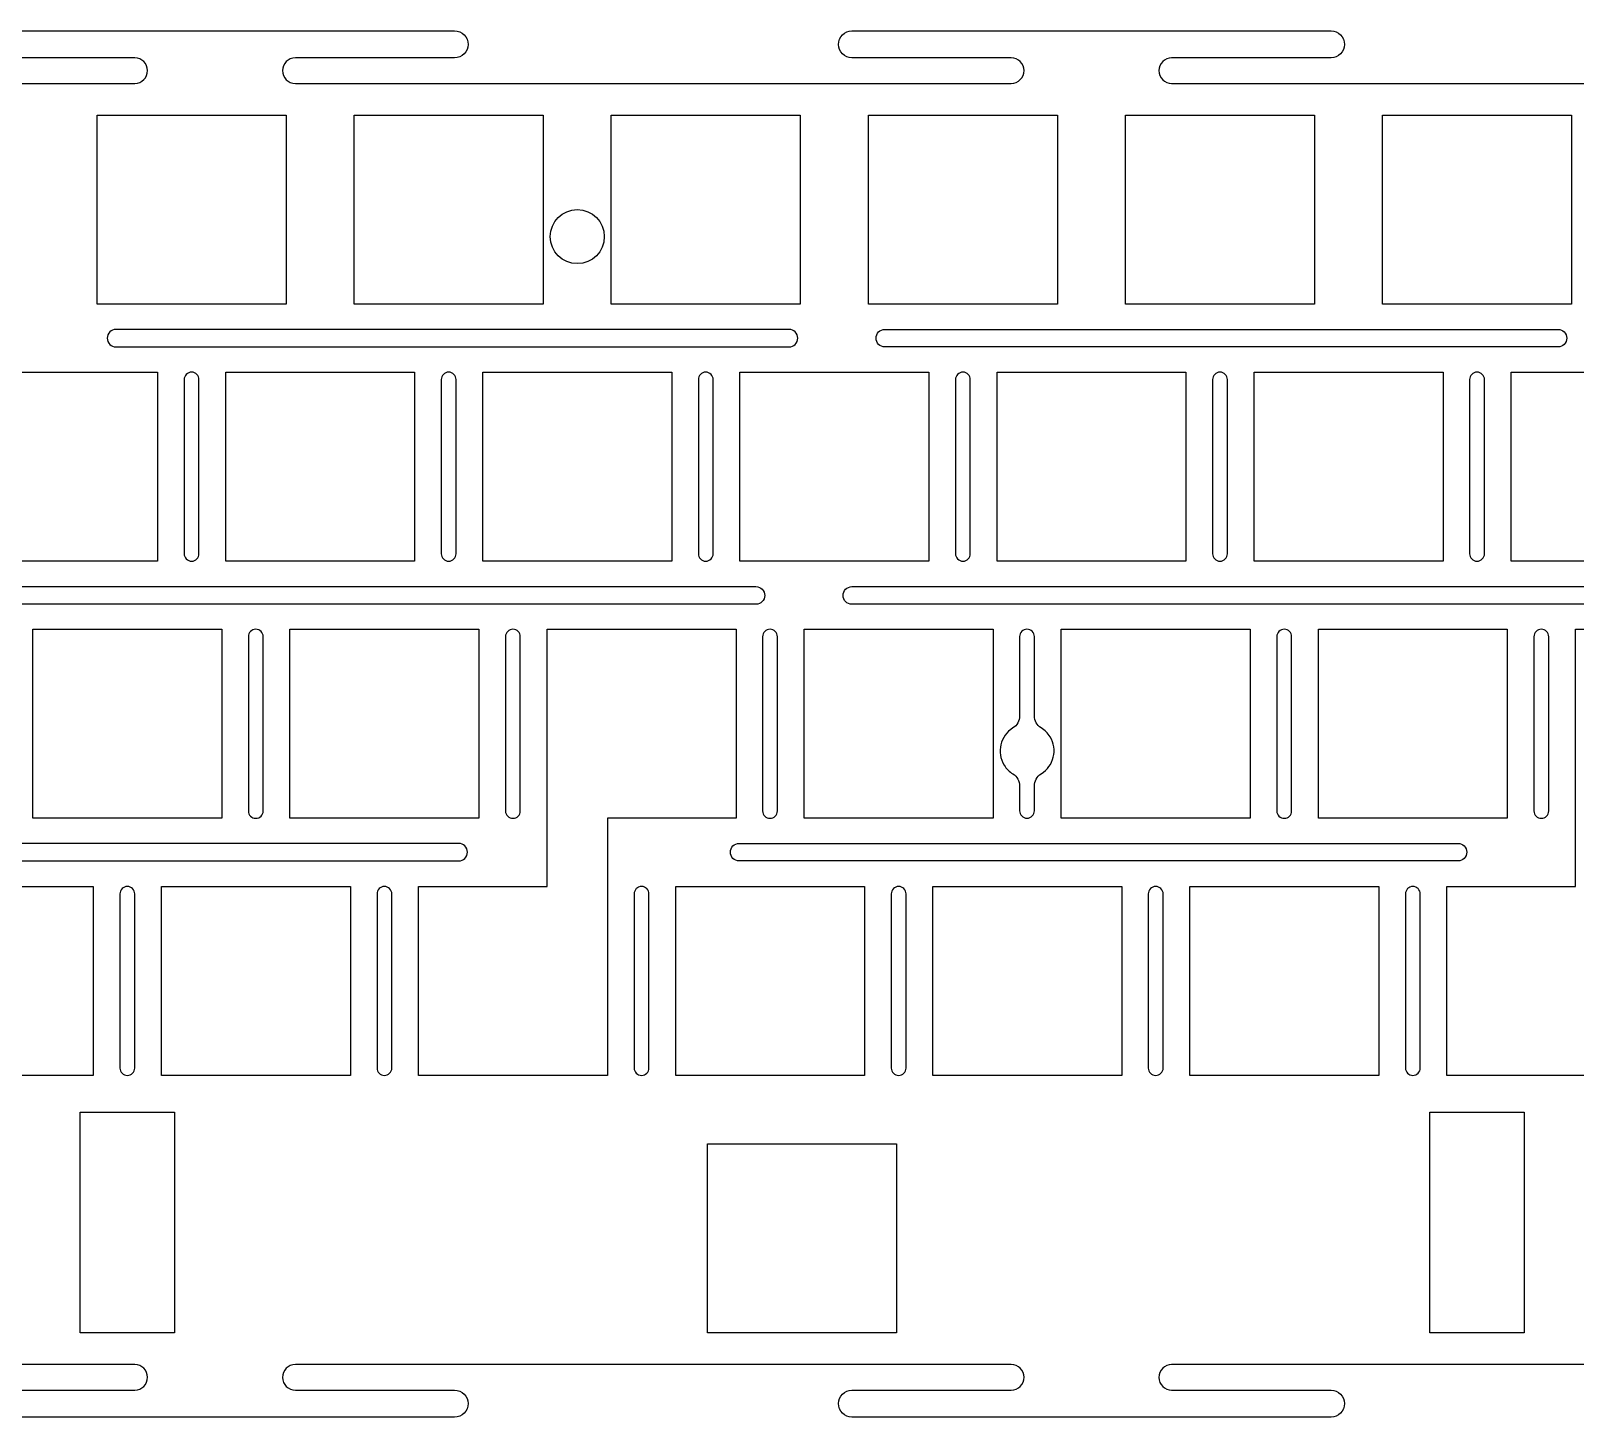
# Model space of a CAD drawing. Header units: millimetres. Extents: x -367 to 368, y -81 to 81.
# Drawn here: x -292.8 to -178.4, y -81.1 to 21.6 of the extents above; entities that cross this region are included whole.
import ezdxf

# ---------------------------------------------------------------- set-up
doc = ezdxf.new("R2010")
doc.units = ezdxf.units.MM
doc.header["$MEASUREMENT"] = 0
doc.layers.add('Ä¬ÈÏÖµ', color=7, linetype='Continuous', lineweight=0)

msp = doc.modelspace()

# ---------------------------------------------------------------- linework, layer by layer
at = {"layer": 'Ä¬ÈÏÖµ', "color": 7, "lineweight": 25, "true_color": 0xffffff}
for points in [[(-287.94, 1.4), (-287.94, 15.4), (-273.94, 15.4), (-273.94, 1.4)], [(-268.89, 1.4), (-268.89, 15.4), (-254.89, 15.4), (-254.89, 1.4)], [(-249.84, 1.4), (-249.84, 15.4), (-235.84, 15.4), (-235.84, 1.4)], [(-230.79, 1.4), (-230.79, 15.4), (-216.79, 15.4), (-216.79, 1.4)], [(-211.74, 1.4), (-211.74, 15.4), (-197.74, 15.4), (-197.74, 1.4)], [(-192.69, 1.4), (-192.69, 15.4), (-178.69, 15.4), (-178.69, 1.4)], [(-297.46, -17.64), (-297.46, -3.64), (-283.46, -3.64), (-283.46, -17.64)], [(-278.41, -17.64), (-278.41, -3.64), (-264.41, -3.64), (-264.41, -17.64)], [(-259.36, -17.64), (-259.36, -3.64), (-245.36, -3.64), (-245.36, -17.64)], [(-240.31, -17.64), (-240.31, -3.64), (-226.31, -3.64), (-226.31, -17.64)], [(-221.26, -17.64), (-221.26, -3.64), (-207.26, -3.64), (-207.26, -17.64)], [(-202.21, -17.64), (-202.21, -3.64), (-188.21, -3.64), (-188.21, -17.64)], [(-183.16, -17.64), (-183.16, -3.64), (-169.16, -3.64), (-169.16, -17.64)], [(-292.7, -36.69), (-292.7, -22.69), (-278.7, -22.69), (-278.7, -36.69)], [(-273.65, -36.69), (-273.65, -22.69), (-259.65, -22.69), (-259.65, -36.69)], [(-250.12, -36.69), (-250.12, -55.74), (-264.12, -55.74), (-264.12, -41.74), (-254.6, -41.74), (-254.6, -22.69), (-240.6, -22.69), (-240.6, -36.69)], [(-235.55, -36.69), (-235.55, -22.69), (-221.55, -22.69), (-221.55, -36.69)], [(-216.5, -36.69), (-216.5, -22.69), (-202.5, -22.69), (-202.5, -36.69)], [(-197.45, -36.69), (-197.45, -22.69), (-183.45, -22.69), (-183.45, -36.69)], [(-173.92, -41.74), (-173.92, -55.74), (-187.92, -55.74), (-187.92, -41.74), (-178.4, -41.74), (-178.4, -22.69), (-164.4, -22.69), (-164.4, -36.69), (-173.92, -36.69)], [(-302.22, -55.74), (-302.22, -41.74), (-288.22, -41.74), (-288.22, -55.74)], [(-283.17, -55.74), (-283.17, -41.74), (-269.17, -41.74), (-269.17, -55.74)], [(-245.07, -55.74), (-245.07, -41.74), (-231.07, -41.74), (-231.07, -55.74)], [(-226.02, -55.74), (-226.02, -41.74), (-212.02, -41.74), (-212.02, -55.74)], [(-206.97, -55.74), (-206.97, -41.74), (-192.97, -41.74), (-192.97, -55.74)], [(-282.2, -74.8), (-289.2, -74.8), (-289.2, -58.45), (-282.2, -58.45)], [(-182.2, -74.8), (-189.2, -74.8), (-189.2, -58.45), (-182.2, -58.45)], [(-242.7, -74.8), (-242.7, -60.8), (-228.7, -60.8), (-228.7, -74.8)]]:
    msp.add_lwpolyline(points, close=True, dxfattribs=at)
msp.add_circle((-252.36, 6.4), 2, dxfattribs=at)
for points, knots in [([(-232.01, -79.05), (-232.56, -79.05), (-233.01, -79.5), (-233.01, -80.05), (-233.01, -80.6), (-232.56, -81.05), (-232.01, -81.05), (-232.01, -81.05), (-196.51, -81.05), (-196.51, -81.05), (-195.96, -81.05), (-195.51, -80.6), (-195.51, -80.05), (-195.51, -79.5), (-195.96, -79.05), (-196.51, -79.05), (-196.51, -79.05), (-208.32, -79.05), (-208.32, -79.05), (-208.84, -79.05), (-209.26, -78.63), (-209.26, -78.11), (-209.26, -77.58), (-208.84, -77.16), (-208.32, -77.16), (-208.32, -77.16), (-155.27, -77.16), (-155.27, -77.16), (-154.75, -77.16), (-154.32, -77.58), (-154.32, -78.1), (-154.32, -78.63), (-154.75, -79.05), (-155.27, -79.05), (-155.27, -79.05), (-167.07, -79.05), (-167.07, -79.05), (-167.63, -79.05), (-168.07, -79.5), (-168.07, -80.05), (-168.07, -80.6), (-167.63, -81.05), (-167.07, -81.05), (-167.07, -81.05), (-131.57, -81.05), (-131.57, -81.05), (-131.02, -81.05), (-130.57, -80.6), (-130.57, -80.05), (-130.57, -79.5), (-131.02, -79.05), (-131.57, -79.05), (-131.57, -79.05), (-143.38, -79.05), (-143.38, -79.05), (-143.9, -79.05), (-144.32, -78.63), (-144.32, -78.11), (-144.32, -77.58), (-143.9, -77.16), (-143.38, -77.16), (-143.38, -77.16), (-90.33, -77.16), (-90.33, -77.16), (-89.81, -77.16), (-89.39, -77.58), (-89.39, -78.1), (-89.39, -78.63), (-89.81, -79.05), (-90.33, -79.05), (-90.33, -79.05), (-102.14, -79.05), (-102.14, -79.05), (-102.69, -79.05), (-103.14, -79.5), (-103.14, -80.05), (-103.14, -80.6), (-102.69, -81.05), (-102.14, -81.05), (-102.14, -81.05), (-66.64, -81.05), (-66.64, -81.05), (-66.08, -81.05), (-65.64, -80.6), (-65.64, -80.05), (-65.64, -79.5), (-66.08, -79.05), (-66.64, -79.05), (-66.64, -79.05), (-76.44, -79.05), (-76.44, -79.05), (-76.96, -79.05), (-77.38, -78.63), (-77.39, -78.11), (-77.39, -77.58), (-76.96, -77.16), (-76.44, -77.16), (-76.44, -77.16), (-63.38, -77.16), (-63.38, -77.16), (-62.8, -77.16), (-62.33, -76.69), (-62.33, -76.11), (-62.33, -76.11), (-62.33, 16.7), (-62.33, 16.7), (-62.33, 17.28), (-62.8, 17.75), (-63.38, 17.75), (-63.38, 17.75), (-76.44, 17.75), (-76.44, 17.75), (-76.96, 17.75), (-77.39, 18.17), (-77.39, 18.7), (-77.39, 19.22), (-76.96, 19.64), (-76.44, 19.64), (-76.44, 19.64), (-66.64, 19.64), (-66.64, 19.64), (-66.08, 19.64), (-65.64, 20.09), (-65.64, 20.64), (-65.64, 21.19), (-66.08, 21.64), (-66.64, 21.64), (-66.64, 21.64), (-102.14, 21.64), (-102.14, 21.64), (-102.69, 21.64), (-103.14, 21.19), (-103.14, 20.64), (-103.14, 20.09), (-102.69, 19.64), (-102.14, 19.64), (-102.14, 19.64), (-90.33, 19.64), (-90.33, 19.64), (-89.81, 19.64), (-89.39, 19.22), (-89.39, 18.7), (-89.39, 18.18), (-89.81, 17.75), (-90.33, 17.75), (-90.33, 17.75), (-143.38, 17.75), (-143.38, 17.75), (-143.9, 17.75), (-144.32, 18.17), (-144.32, 18.7), (-144.32, 19.22), (-143.9, 19.64), (-143.38, 19.64), (-143.38, 19.64), (-131.57, 19.64), (-131.57, 19.64), (-131.02, 19.64), (-130.57, 20.09), (-130.57, 20.64), (-130.57, 21.19), (-131.02, 21.64), (-131.57, 21.64), (-131.57, 21.64), (-167.07, 21.64), (-167.07, 21.64), (-167.63, 21.64), (-168.07, 21.19), (-168.07, 20.64), (-168.07, 20.09), (-167.63, 19.64), (-167.07, 19.64), (-167.07, 19.64), (-155.27, 19.64), (-155.27, 19.64), (-154.75, 19.64), (-154.32, 19.22), (-154.32, 18.7), (-154.32, 18.18), (-154.75, 17.75), (-155.27, 17.75), (-155.27, 17.75), (-208.32, 17.75), (-208.32, 17.75), (-208.84, 17.75), (-209.26, 18.17), (-209.26, 18.7), (-209.26, 19.22), (-208.84, 19.64), (-208.32, 19.64), (-208.32, 19.64), (-196.51, 19.64), (-196.51, 19.64), (-195.96, 19.64), (-195.51, 20.09), (-195.51, 20.64), (-195.51, 21.19), (-195.96, 21.64), (-196.51, 21.64), (-196.51, 21.64), (-232.01, 21.64), (-232.01, 21.64), (-232.56, 21.64), (-233.01, 21.19), (-233.01, 20.64), (-233.01, 20.09), (-232.56, 19.64), (-232.01, 19.64), (-232.01, 19.64), (-220.21, 19.64), (-220.21, 19.64), (-219.68, 19.64), (-219.26, 19.22), (-219.26, 18.7), (-219.26, 18.18), (-219.68, 17.75), (-220.21, 17.75), (-220.21, 17.75), (-273.25, 17.75), (-273.25, 17.75), (-273.78, 17.75), (-274.2, 18.17), (-274.2, 18.7), (-274.2, 19.22), (-273.78, 19.64), (-273.25, 19.64), (-273.25, 19.64), (-261.45, 19.64), (-261.45, 19.64), (-260.9, 19.64), (-260.45, 20.09), (-260.45, 20.64), (-260.45, 21.19), (-260.9, 21.64), (-261.45, 21.64), (-261.45, 21.64), (-296.95, 21.64), (-296.95, 21.64), (-297.5, 21.64), (-297.95, 21.19), (-297.95, 20.64), (-297.95, 20.09), (-297.5, 19.64), (-296.95, 19.64), (-296.95, 19.64), (-285.14, 19.64), (-285.14, 19.64), (-284.62, 19.64), (-284.2, 19.22), (-284.2, 18.7), (-284.2, 18.18), (-284.62, 17.75), (-285.14, 17.75), (-285.14, 17.75), (-338.19, 17.75), (-338.19, 17.75), (-338.71, 17.75), (-339.14, 18.17), (-339.14, 18.7), (-339.14, 19.22), (-338.71, 19.64), (-338.19, 19.64), (-338.19, 19.64), (-326.39, 19.64), (-326.39, 19.64), (-325.83, 19.64), (-325.39, 20.09), (-325.39, 20.64), (-325.39, 21.19), (-325.83, 21.64), (-326.39, 21.64), (-326.39, 21.64), (-361.89, 21.64), (-361.89, 21.64), (-362.44, 21.64), (-362.89, 21.19), (-362.89, 20.64), (-362.89, 20.09), (-362.44, 19.64), (-361.89, 19.64), (-361.89, 19.64), (-352.08, 19.64), (-352.08, 19.64), (-351.56, 19.64), (-351.14, 19.22), (-351.14, 18.7), (-351.14, 18.18), (-351.56, 17.75), (-352.08, 17.75), (-352.08, 17.75), (-366.14, 17.75), (-366.14, 17.75), (-366.72, 17.75), (-367.19, 17.28), (-367.19, 16.7), (-367.19, 16.7), (-367.19, -76.11), (-367.19, -76.11), (-367.19, -76.69), (-366.72, -77.16), (-366.14, -77.16), (-366.14, -77.16), (-352.08, -77.16), (-352.08, -77.16), (-351.56, -77.16), (-351.14, -77.58), (-351.14, -78.1), (-351.14, -78.63), (-351.56, -79.05), (-352.08, -79.05), (-352.08, -79.05), (-361.89, -79.05), (-361.89, -79.05), (-362.44, -79.05), (-362.89, -79.5), (-362.89, -80.05), (-362.89, -80.6), (-362.44, -81.05), (-361.89, -81.05), (-361.89, -81.05), (-326.39, -81.05), (-326.39, -81.05), (-325.83, -81.05), (-325.39, -80.6), (-325.39, -80.05), (-325.39, -79.5), (-325.83, -79.05), (-326.39, -79.05), (-326.39, -79.05), (-338.19, -79.05), (-338.19, -79.05), (-338.71, -79.05), (-339.14, -78.63), (-339.14, -78.11), (-339.14, -77.58), (-338.71, -77.16), (-338.19, -77.16), (-338.19, -77.16), (-285.14, -77.16), (-285.14, -77.16), (-284.62, -77.16), (-284.2, -77.58), (-284.2, -78.1), (-284.2, -78.63), (-284.62, -79.05), (-285.14, -79.05), (-285.14, -79.05), (-296.95, -79.05), (-296.95, -79.05), (-297.5, -79.05), (-297.95, -79.5), (-297.95, -80.05), (-297.95, -80.6), (-297.5, -81.05), (-296.95, -81.05), (-296.95, -81.05), (-261.45, -81.05), (-261.45, -81.05), (-260.9, -81.05), (-260.45, -80.6), (-260.45, -80.05), (-260.45, -79.5), (-260.9, -79.05), (-261.45, -79.05), (-261.45, -79.05), (-273.25, -79.05), (-273.25, -79.05), (-273.77, -79.05), (-274.2, -78.63), (-274.2, -78.11), (-274.2, -77.58), (-273.78, -77.16), (-273.25, -77.16), (-273.25, -77.16), (-220.21, -77.16), (-220.21, -77.16), (-219.68, -77.16), (-219.26, -77.58), (-219.26, -78.1), (-219.26, -78.63), (-219.68, -79.05), (-220.21, -79.05), (-220.21, -79.05), (-232.01, -79.05), (-232.01, -79.05)], [0, 0, 0, 0, 1, 1, 1, 2, 2, 2, 3, 3, 3, 4, 4, 4, 5, 5, 5, 6, 6, 6, 7, 7, 7, 8, 8, 8, 9, 9, 9, 10, 10, 10, 11, 11, 11, 12, 12, 12, 13, 13, 13, 14, 14, 14, 15, 15, 15, 16, 16, 16, 17, 17, 17, 18, 18, 18, 19, 19, 19, 20, 20, 20, 21, 21, 21, 22, 22, 22, 23, 23, 23, 24, 24, 24, 25, 25, 25, 26, 26, 26, 27, 27, 27, 28, 28, 28, 29, 29, 29, 30, 30, 30, 31, 31, 31, 32, 32, 32, 33, 33, 33, 34, 34, 34, 35, 35, 35, 36, 36, 36, 37, 37, 37, 38, 38, 38, 39, 39, 39, 40, 40, 40, 41, 41, 41, 42, 42, 42, 43, 43, 43, 44, 44, 44, 45, 45, 45, 46, 46, 46, 47, 47, 47, 48, 48, 48, 49, 49, 49, 50, 50, 50, 51, 51, 51, 52, 52, 52, 53, 53, 53, 54, 54, 54, 55, 55, 55, 56, 56, 56, 57, 57, 57, 58, 58, 58, 59, 59, 59, 60, 60, 60, 61, 61, 61, 62, 62, 62, 63, 63, 63, 64, 64, 64, 65, 65, 65, 66, 66, 66, 67, 67, 67, 68, 68, 68, 69, 69, 69, 70, 70, 70, 71, 71, 71, 72, 72, 72, 73, 73, 73, 74, 74, 74, 75, 75, 75, 76, 76, 76, 77, 77, 77, 78, 78, 78, 79, 79, 79, 80, 80, 80, 81, 81, 81, 82, 82, 82, 83, 83, 83, 84, 84, 84, 85, 85, 85, 86, 86, 86, 87, 87, 87, 88, 88, 88, 89, 89, 89, 90, 90, 90, 91, 91, 91, 92, 92, 92, 93, 93, 93, 94, 94, 94, 95, 95, 95, 96, 96, 96, 97, 97, 97, 98, 98, 98, 99, 99, 99, 100, 100, 100, 101, 101, 101, 102, 102, 102, 103, 103, 103, 104, 104, 104, 105, 105, 105, 106, 106, 106, 107, 107, 107, 108, 108, 108, 109, 109, 109, 110, 110, 110, 111, 111, 111, 112, 112, 112, 113, 113, 113, 114, 114, 114, 115, 115, 115, 116, 116, 116, 117, 117, 117, 118, 118, 118, 119, 119, 119, 120, 120, 120, 121, 121, 121, 122, 122, 122, 123, 123, 123, 124, 124, 124, 125, 125, 125, 126, 126, 126, 127, 127, 127, 128, 128, 128, 128]), ([(-236.67, -0.47), (-236.31, -0.47), (-236.02, -0.76), (-236.02, -1.12), (-236.02, -1.48), (-236.31, -1.77), (-236.67, -1.77), (-236.67, -1.77), (-286.54, -1.77), (-286.54, -1.77), (-286.9, -1.77), (-287.19, -1.48), (-287.19, -1.12), (-287.19, -0.76), (-286.9, -0.47), (-286.54, -0.47), (-286.54, -0.47), (-236.67, -0.47), (-236.67, -0.47)], [0, 0, 0, 0, 1, 1, 1, 2, 2, 2, 3, 3, 3, 4, 4, 4, 5, 5, 5, 6, 6, 6, 6]), ([(-179.7, -1.77), (-179.34, -1.77), (-179.05, -1.48), (-179.05, -1.12), (-179.05, -0.76), (-179.34, -0.47), (-179.7, -0.47), (-179.7, -0.47), (-229.57, -0.47), (-229.57, -0.47), (-229.93, -0.47), (-230.22, -0.76), (-230.22, -1.12), (-230.22, -1.48), (-229.93, -1.77), (-229.57, -1.77), (-229.57, -1.77), (-179.7, -1.77), (-179.7, -1.77)], [0, 0, 0, 0, 1, 1, 1, 2, 2, 2, 3, 3, 3, 4, 4, 4, 5, 5, 5, 6, 6, 6, 6]), ([(-280.39, -4.19), (-280.39, -4.19), (-280.39, -17.09), (-280.39, -17.09), (-280.39, -17.09), (-280.39, -17.09), (-280.39, -17.09), (-280.39, -17.39), (-280.64, -17.64), (-280.94, -17.64), (-281.24, -17.64), (-281.49, -17.39), (-281.49, -17.09), (-281.49, -17.09), (-281.49, -4.19), (-281.49, -4.19), (-281.49, -4.19), (-281.49, -4.19), (-281.49, -4.19), (-281.49, -3.89), (-281.24, -3.64), (-280.94, -3.64), (-280.64, -3.64), (-280.39, -3.89), (-280.39, -4.19)], [0, 0, 0, 0, 1, 1, 1, 2, 2, 2, 3, 3, 3, 4, 4, 4, 5, 5, 5, 6, 6, 6, 7, 7, 7, 8, 8, 8, 8]), ([(-262.44, -4.19), (-262.44, -4.19), (-262.44, -4.19), (-262.44, -4.19), (-262.44, -3.89), (-262.19, -3.64), (-261.89, -3.64), (-261.59, -3.64), (-261.34, -3.89), (-261.34, -4.19), (-261.34, -4.19), (-261.34, -17.09), (-261.34, -17.09), (-261.34, -17.09), (-261.34, -17.09), (-261.34, -17.09), (-261.34, -17.39), (-261.59, -17.64), (-261.89, -17.64), (-262.19, -17.64), (-262.44, -17.39), (-262.44, -17.09), (-262.44, -17.09), (-262.44, -4.19), (-262.44, -4.19)], [0, 0, 0, 0, 1, 1, 1, 2, 2, 2, 3, 3, 3, 4, 4, 4, 5, 5, 5, 6, 6, 6, 7, 7, 7, 8, 8, 8, 8]), ([(-242.29, -4.19), (-242.29, -4.19), (-242.29, -17.09), (-242.29, -17.09), (-242.29, -17.09), (-242.29, -17.09), (-242.29, -17.09), (-242.29, -17.39), (-242.54, -17.64), (-242.84, -17.64), (-243.14, -17.64), (-243.39, -17.39), (-243.39, -17.09), (-243.39, -17.09), (-243.39, -4.19), (-243.39, -4.19), (-243.39, -4.19), (-243.39, -4.19), (-243.39, -4.19), (-243.39, -3.89), (-243.14, -3.64), (-242.84, -3.64), (-242.54, -3.64), (-242.29, -3.89), (-242.29, -4.19)], [0, 0, 0, 0, 1, 1, 1, 2, 2, 2, 3, 3, 3, 4, 4, 4, 5, 5, 5, 6, 6, 6, 7, 7, 7, 8, 8, 8, 8]), ([(-224.34, -4.19), (-224.34, -4.19), (-224.34, -4.19), (-224.34, -4.19), (-224.34, -3.89), (-224.09, -3.64), (-223.79, -3.64), (-223.49, -3.64), (-223.24, -3.89), (-223.24, -4.19), (-223.24, -4.19), (-223.24, -17.09), (-223.24, -17.09), (-223.24, -17.09), (-223.24, -17.09), (-223.24, -17.09), (-223.24, -17.39), (-223.49, -17.64), (-223.79, -17.64), (-224.09, -17.64), (-224.34, -17.39), (-224.34, -17.09), (-224.34, -17.09), (-224.34, -4.19), (-224.34, -4.19)], [0, 0, 0, 0, 1, 1, 1, 2, 2, 2, 3, 3, 3, 4, 4, 4, 5, 5, 5, 6, 6, 6, 7, 7, 7, 8, 8, 8, 8]), ([(-204.19, -4.19), (-204.19, -4.19), (-204.19, -17.09), (-204.19, -17.09), (-204.19, -17.09), (-204.19, -17.09), (-204.19, -17.09), (-204.19, -17.39), (-204.44, -17.64), (-204.74, -17.64), (-205.04, -17.64), (-205.29, -17.39), (-205.29, -17.09), (-205.29, -17.09), (-205.29, -4.19), (-205.29, -4.19), (-205.29, -4.19), (-205.29, -4.19), (-205.29, -4.19), (-205.29, -3.89), (-205.04, -3.64), (-204.74, -3.64), (-204.44, -3.64), (-204.19, -3.89), (-204.19, -4.19)], [0, 0, 0, 0, 1, 1, 1, 2, 2, 2, 3, 3, 3, 4, 4, 4, 5, 5, 5, 6, 6, 6, 7, 7, 7, 8, 8, 8, 8]), ([(-186.24, -4.19), (-186.24, -4.19), (-186.24, -4.19), (-186.24, -4.19), (-186.24, -3.89), (-185.99, -3.64), (-185.69, -3.64), (-185.39, -3.64), (-185.14, -3.89), (-185.14, -4.19), (-185.14, -4.19), (-185.14, -17.09), (-185.14, -17.09), (-185.14, -17.09), (-185.14, -17.09), (-185.14, -17.09), (-185.14, -17.39), (-185.39, -17.64), (-185.69, -17.64), (-185.99, -17.64), (-186.24, -17.39), (-186.24, -17.09), (-186.24, -17.09), (-186.24, -4.19), (-186.24, -4.19)], [0, 0, 0, 0, 1, 1, 1, 2, 2, 2, 3, 3, 3, 4, 4, 4, 5, 5, 5, 6, 6, 6, 7, 7, 7, 8, 8, 8, 8]), ([(-239.12, -19.53), (-239.12, -19.53), (-295.3, -19.53), (-295.3, -19.53), (-295.66, -19.53), (-295.95, -19.82), (-295.95, -20.18), (-295.95, -20.54), (-295.66, -20.83), (-295.3, -20.83), (-295.3, -20.83), (-239.12, -20.83), (-239.12, -20.83), (-238.76, -20.83), (-238.47, -20.54), (-238.47, -20.18), (-238.47, -19.82), (-238.76, -19.53), (-239.12, -19.53)], [0, 0, 0, 0, 1, 1, 1, 2, 2, 2, 3, 3, 3, 4, 4, 4, 5, 5, 5, 6, 6, 6, 6]), ([(-175.84, -19.53), (-175.84, -19.53), (-232.02, -19.53), (-232.02, -19.53), (-232.38, -19.53), (-232.67, -19.82), (-232.67, -20.18), (-232.67, -20.54), (-232.38, -20.83), (-232.02, -20.83), (-232.02, -20.83), (-175.84, -20.83), (-175.84, -20.83), (-175.49, -20.83), (-175.19, -20.54), (-175.19, -20.18), (-175.19, -19.82), (-175.48, -19.53), (-175.84, -19.53)], [0, 0, 0, 0, 1, 1, 1, 2, 2, 2, 3, 3, 3, 4, 4, 4, 5, 5, 5, 6, 6, 6, 6]), ([(-275.63, -23.24), (-275.63, -23.24), (-275.63, -36.14), (-275.63, -36.14), (-275.63, -36.14), (-275.63, -36.14), (-275.63, -36.14), (-275.63, -36.44), (-275.87, -36.69), (-276.18, -36.69), (-276.48, -36.69), (-276.73, -36.44), (-276.73, -36.14), (-276.73, -36.14), (-276.73, -23.24), (-276.73, -23.24), (-276.73, -23.24), (-276.73, -23.24), (-276.73, -23.24), (-276.73, -22.94), (-276.48, -22.69), (-276.18, -22.69), (-275.87, -22.69), (-275.63, -22.94), (-275.63, -23.24)], [0, 0, 0, 0, 1, 1, 1, 2, 2, 2, 3, 3, 3, 4, 4, 4, 5, 5, 5, 6, 6, 6, 7, 7, 7, 8, 8, 8, 8]), ([(-257.68, -23.24), (-257.68, -23.24), (-257.68, -23.24), (-257.68, -23.24), (-257.68, -22.94), (-257.43, -22.69), (-257.13, -22.69), (-256.82, -22.69), (-256.58, -22.94), (-256.58, -23.24), (-256.58, -23.24), (-256.58, -36.14), (-256.58, -36.14), (-256.58, -36.14), (-256.58, -36.14), (-256.58, -36.14), (-256.58, -36.44), (-256.82, -36.69), (-257.13, -36.69), (-257.43, -36.69), (-257.68, -36.44), (-257.68, -36.14), (-257.68, -36.14), (-257.68, -23.24), (-257.68, -23.24)], [0, 0, 0, 0, 1, 1, 1, 2, 2, 2, 3, 3, 3, 4, 4, 4, 5, 5, 5, 6, 6, 6, 7, 7, 7, 8, 8, 8, 8]), ([(-237.53, -23.24), (-237.53, -23.24), (-237.53, -36.14), (-237.53, -36.14), (-237.53, -36.14), (-237.53, -36.14), (-237.53, -36.14), (-237.53, -36.44), (-237.77, -36.69), (-238.08, -36.69), (-238.38, -36.69), (-238.63, -36.44), (-238.63, -36.14), (-238.63, -36.14), (-238.63, -23.24), (-238.63, -23.24), (-238.63, -23.24), (-238.63, -23.24), (-238.63, -23.24), (-238.63, -22.94), (-238.38, -22.69), (-238.08, -22.69), (-237.77, -22.69), (-237.53, -22.94), (-237.53, -23.24)], [0, 0, 0, 0, 1, 1, 1, 2, 2, 2, 3, 3, 3, 4, 4, 4, 5, 5, 5, 6, 6, 6, 7, 7, 7, 8, 8, 8, 8]), ([(-219.59, -34.29), (-219.59, -33.93), (-219.78, -33.59), (-220.08, -33.4), (-220.35, -33.24), (-220.57, -33.01), (-220.73, -32.75), (-221.31, -31.81), (-221.02, -30.58), (-220.08, -30), (-219.78, -29.81), (-219.59, -29.47), (-219.59, -29.1), (-219.59, -29.1), (-219.59, -23.23), (-219.59, -23.23), (-219.59, -23.23), (-219.59, -23.23), (-219.59, -23.23), (-219.59, -22.92), (-219.34, -22.68), (-219.04, -22.68), (-218.73, -22.68), (-218.49, -22.92), (-218.49, -23.23), (-218.49, -23.23), (-218.49, -29.1), (-218.49, -29.1), (-218.49, -29.46), (-218.3, -29.8), (-217.99, -29.99), (-217.72, -30.16), (-217.49, -30.38), (-217.33, -30.65), (-216.75, -31.59), (-217.05, -32.82), (-217.99, -33.4), (-218.3, -33.59), (-218.49, -33.93), (-218.49, -34.3), (-218.49, -34.3), (-218.49, -36.13), (-218.49, -36.13), (-218.49, -36.13), (-218.49, -36.13), (-218.49, -36.13), (-218.49, -36.43), (-218.73, -36.68), (-219.04, -36.68), (-219.34, -36.68), (-219.59, -36.43), (-219.59, -36.13), (-219.59, -36.13), (-219.59, -34.29), (-219.59, -34.29)], [0, 0, 0, 0, 1, 1, 1, 2, 2, 2, 3, 3, 3, 4, 4, 4, 5, 5, 5, 6, 6, 6, 7, 7, 7, 8, 8, 8, 9, 9, 9, 10, 10, 10, 11, 11, 11, 12, 12, 12, 13, 13, 13, 14, 14, 14, 15, 15, 15, 16, 16, 16, 17, 17, 17, 18, 18, 18, 18]), ([(-199.43, -23.24), (-199.43, -23.24), (-199.43, -36.14), (-199.43, -36.14), (-199.43, -36.14), (-199.43, -36.14), (-199.43, -36.14), (-199.43, -36.44), (-199.67, -36.69), (-199.98, -36.69), (-200.28, -36.69), (-200.53, -36.44), (-200.53, -36.14), (-200.53, -36.14), (-200.53, -23.24), (-200.53, -23.24), (-200.53, -23.24), (-200.53, -23.24), (-200.53, -23.24), (-200.53, -22.94), (-200.28, -22.69), (-199.98, -22.69), (-199.67, -22.69), (-199.43, -22.94), (-199.43, -23.24)], [0, 0, 0, 0, 1, 1, 1, 2, 2, 2, 3, 3, 3, 4, 4, 4, 5, 5, 5, 6, 6, 6, 7, 7, 7, 8, 8, 8, 8]), ([(-181.48, -23.24), (-181.48, -23.24), (-181.48, -23.24), (-181.48, -23.24), (-181.48, -22.94), (-181.23, -22.69), (-180.93, -22.69), (-180.62, -22.69), (-180.38, -22.94), (-180.38, -23.24), (-180.38, -23.24), (-180.38, -36.14), (-180.38, -36.14), (-180.38, -36.14), (-180.38, -36.14), (-180.38, -36.14), (-180.38, -36.44), (-180.62, -36.69), (-180.93, -36.69), (-181.23, -36.69), (-181.48, -36.44), (-181.48, -36.14), (-181.48, -36.14), (-181.48, -23.24), (-181.48, -23.24)], [0, 0, 0, 0, 1, 1, 1, 2, 2, 2, 3, 3, 3, 4, 4, 4, 5, 5, 5, 6, 6, 6, 7, 7, 7, 8, 8, 8, 8]), ([(-314.42, -39.85), (-314.77, -39.85), (-315.07, -39.56), (-315.07, -39.2), (-315.07, -38.84), (-314.77, -38.55), (-314.42, -38.55), (-314.42, -38.55), (-261.15, -38.55), (-261.15, -38.55), (-260.79, -38.55), (-260.5, -38.84), (-260.5, -39.2), (-260.5, -39.56), (-260.79, -39.85), (-261.15, -39.85), (-261.15, -39.85), (-314.42, -39.85), (-314.42, -39.85)], [0, 0, 0, 0, 1, 1, 1, 2, 2, 2, 3, 3, 3, 4, 4, 4, 5, 5, 5, 6, 6, 6, 6]), ([(-187.11, -39.85), (-186.75, -39.85), (-186.46, -39.56), (-186.46, -39.2), (-186.46, -38.84), (-186.75, -38.55), (-187.11, -38.55), (-187.11, -38.55), (-240.37, -38.55), (-240.37, -38.55), (-240.73, -38.55), (-241.02, -38.84), (-241.02, -39.2), (-241.02, -39.56), (-240.73, -39.85), (-240.37, -39.85), (-240.37, -39.85), (-187.11, -39.85), (-187.11, -39.85)], [0, 0, 0, 0, 1, 1, 1, 2, 2, 2, 3, 3, 3, 4, 4, 4, 5, 5, 5, 6, 6, 6, 6]), ([(-286.25, -42.29), (-286.25, -42.29), (-286.25, -42.29), (-286.25, -42.29), (-286.25, -41.99), (-286, -41.74), (-285.7, -41.74), (-285.4, -41.74), (-285.15, -41.99), (-285.15, -42.29), (-285.15, -42.29), (-285.15, -55.19), (-285.15, -55.19), (-285.15, -55.19), (-285.15, -55.19), (-285.15, -55.19), (-285.15, -55.49), (-285.4, -55.74), (-285.7, -55.74), (-286, -55.74), (-286.25, -55.49), (-286.25, -55.19), (-286.25, -55.19), (-286.25, -42.29), (-286.25, -42.29)], [0, 0, 0, 0, 1, 1, 1, 2, 2, 2, 3, 3, 3, 4, 4, 4, 5, 5, 5, 6, 6, 6, 7, 7, 7, 8, 8, 8, 8]), ([(-266.1, -42.29), (-266.1, -42.29), (-266.1, -55.19), (-266.1, -55.19), (-266.1, -55.19), (-266.1, -55.19), (-266.1, -55.19), (-266.1, -55.49), (-266.35, -55.74), (-266.65, -55.74), (-266.95, -55.74), (-267.2, -55.49), (-267.2, -55.19), (-267.2, -55.19), (-267.2, -42.29), (-267.2, -42.29), (-267.2, -42.29), (-267.2, -42.29), (-267.2, -42.29), (-267.2, -41.99), (-266.95, -41.74), (-266.65, -41.74), (-266.35, -41.74), (-266.1, -41.99), (-266.1, -42.29)], [0, 0, 0, 0, 1, 1, 1, 2, 2, 2, 3, 3, 3, 4, 4, 4, 5, 5, 5, 6, 6, 6, 7, 7, 7, 8, 8, 8, 8]), ([(-248.15, -42.29), (-248.15, -42.29), (-248.15, -42.29), (-248.15, -42.29), (-248.15, -41.99), (-247.9, -41.74), (-247.6, -41.74), (-247.3, -41.74), (-247.05, -41.99), (-247.05, -42.29), (-247.05, -42.29), (-247.05, -55.19), (-247.05, -55.19), (-247.05, -55.19), (-247.05, -55.19), (-247.05, -55.19), (-247.05, -55.49), (-247.3, -55.74), (-247.6, -55.74), (-247.9, -55.74), (-248.15, -55.49), (-248.15, -55.19), (-248.15, -55.19), (-248.15, -42.29), (-248.15, -42.29)], [0, 0, 0, 0, 1, 1, 1, 2, 2, 2, 3, 3, 3, 4, 4, 4, 5, 5, 5, 6, 6, 6, 7, 7, 7, 8, 8, 8, 8]), ([(-228, -42.29), (-228, -42.29), (-228, -55.19), (-228, -55.19), (-228, -55.19), (-228, -55.19), (-228, -55.19), (-228, -55.49), (-228.25, -55.74), (-228.55, -55.74), (-228.85, -55.74), (-229.1, -55.49), (-229.1, -55.19), (-229.1, -55.19), (-229.1, -42.29), (-229.1, -42.29), (-229.1, -42.29), (-229.1, -42.29), (-229.1, -42.29), (-229.1, -41.99), (-228.85, -41.74), (-228.55, -41.74), (-228.25, -41.74), (-228, -41.99), (-228, -42.29)], [0, 0, 0, 0, 1, 1, 1, 2, 2, 2, 3, 3, 3, 4, 4, 4, 5, 5, 5, 6, 6, 6, 7, 7, 7, 8, 8, 8, 8]), ([(-210.05, -42.29), (-210.05, -42.29), (-210.05, -42.29), (-210.05, -42.29), (-210.05, -41.99), (-209.8, -41.74), (-209.5, -41.74), (-209.2, -41.74), (-208.95, -41.99), (-208.95, -42.29), (-208.95, -42.29), (-208.95, -55.19), (-208.95, -55.19), (-208.95, -55.19), (-208.95, -55.19), (-208.95, -55.19), (-208.95, -55.49), (-209.2, -55.74), (-209.5, -55.74), (-209.8, -55.74), (-210.05, -55.49), (-210.05, -55.19), (-210.05, -55.19), (-210.05, -42.29), (-210.05, -42.29)], [0, 0, 0, 0, 1, 1, 1, 2, 2, 2, 3, 3, 3, 4, 4, 4, 5, 5, 5, 6, 6, 6, 7, 7, 7, 8, 8, 8, 8]), ([(-189.9, -42.29), (-189.9, -42.29), (-189.9, -55.19), (-189.9, -55.19), (-189.9, -55.19), (-189.9, -55.19), (-189.9, -55.19), (-189.9, -55.49), (-190.15, -55.74), (-190.45, -55.74), (-190.75, -55.74), (-191, -55.49), (-191, -55.19), (-191, -55.19), (-191, -42.29), (-191, -42.29), (-191, -42.29), (-191, -42.29), (-191, -42.29), (-191, -41.99), (-190.75, -41.74), (-190.45, -41.74), (-190.15, -41.74), (-189.9, -41.99), (-189.9, -42.29)], [0, 0, 0, 0, 1, 1, 1, 2, 2, 2, 3, 3, 3, 4, 4, 4, 5, 5, 5, 6, 6, 6, 7, 7, 7, 8, 8, 8, 8])]:
    msp.add_open_spline(points, degree=3, knots=knots, dxfattribs=at)

doc.saveas('drawing.dxf')
